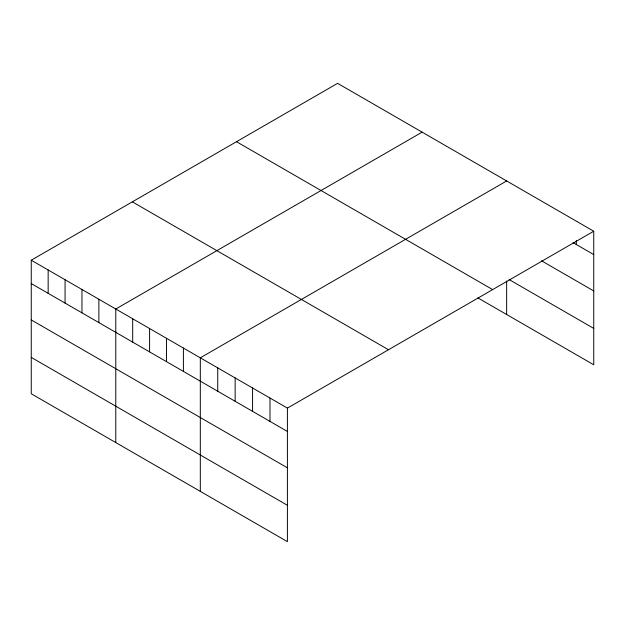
<?xml version="1.0" encoding="UTF-8"?>
<svg xmlns="http://www.w3.org/2000/svg" width="625" height="625" viewBox="0 0 625 625"><rect width="100%" height="100%" fill="white"/><g stroke="black" fill="none" stroke-linecap="round" stroke-linejoin="round"><path stroke-width="0.94" d="M593.75 231.234L287.406 408.102L287.406 541.656L31.25 393.766L31.25 260.211L337.594 83.344L593.75 231.234L593.75 364.789L477.914 297.914M422.125 132.148L115.781 309.016L115.781 442.57M506.656 180.953L200.312 357.82L200.312 491.375M573.016 242.617L593.75 254.586M541.492 260.781L593.75 290.953M509.141 279.578L593.75 328.422M236.5 141.711L492.656 289.602M132.344 201.844L388.5 349.734M31.25 260.211L287.406 408.102M31.25 283.562L287.406 431.453M31.25 319.93L287.406 467.82M31.25 357.398L287.406 505.289M576.328 240.641L576.328 244.531M506.656 281.008L506.656 314.508M269.992 398.047L269.992 421.398M252.57 387.992L252.57 411.336M235.148 377.93L235.148 401.281M217.734 367.875L217.734 391.227M183.406 348.055L183.406 371.406M166.5 338.297L166.5 361.648M149.594 328.539L149.594 351.883M132.688 318.773L132.688 342.125M98.875 299.25L98.875 322.602M81.969 289.492L81.969 312.844M65.062 279.734L65.062 303.086M48.156 269.969L48.156 293.32"/></g></svg>
